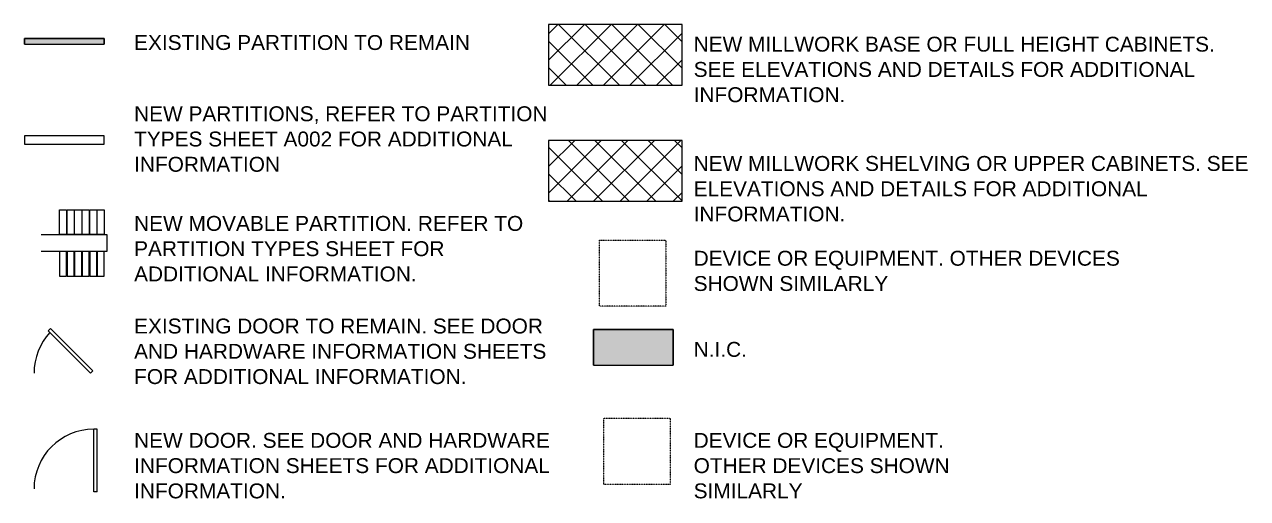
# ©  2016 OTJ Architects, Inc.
# Model space of a CAD drawing. Header units: inches. Extents: x 920 to 2661, y -647 to 1865.
# Drawn here: x 920 to 1658, y -647 to -361 of the extents above; entities that cross this region are included whole.
import ezdxf

# ---------------------------------------------------------------- set-up
doc = ezdxf.new("R2010")
doc.units = ezdxf.units.IN
doc.header["$MEASUREMENT"] = 0
doc.linetypes.add('Dash', pattern=[0.25, 0.125, -0.125])
for name, color, linetype, lineweight in [('A-DETL', 90, 'Continuous', 9), ('A-DETL-GENF', 92, 'Continuous', 9), ('A-DETL-THIN', 151, 'Continuous', 9), ('A-WALL', 113, 'Continuous', 13), ('G-ANNO-TEXT', 231, 'Continuous', 9), ('Q-SPCQ-HDLN', 91, 'Dash', 9)]:
    doc.layers.add(name, color=color, linetype=linetype, lineweight=lineweight)
doc.styles.add('Swis721 Lt BT', font='swissl.ttf', dxfattribs={"height": 9})
pattern_1 = [(45, (0, 0), (-8.01223, 8.01223), []), (135, (0, 0), (-8.01223, -8.01223), [])]

# ---------------------------------------------------------------- blocks, each defined once
blk = doc.blocks.new('Family - ___-1369240-CONSTRUCTION PLAN SYMBOLS')
at = {"layer": 'A-WALL'}
for p, q in [((968.04, -427.98), (920.04, -427.98)), ((920.04, -427.98), (920.04, -432.98)), ((920.04, -432.98), (968.04, -432.98)), ((968.04, -432.98), (968.04, -427.98))]:
    blk.add_line(p, q, dxfattribs=at)
blk = doc.blocks.new('Family - ___-3851164-CONSTRUCTION PLAN SYMBOLS')
at = {"layer": 'Q-SPCQ-HDLN'}
for p, q in [((1269.36, -638.46), (1269.36, -598.46)), ((1269.36, -598.46), (1309.36, -598.46)), ((1309.36, -598.46), (1309.36, -638.46)), ((1309.36, -638.46), (1269.36, -638.46))]:
    blk.add_line(p, q, dxfattribs=at)
blk = doc.blocks.new('Family - ___-3851187-CONSTRUCTION PLAN SYMBOLS')
at = {"layer": 'Q-SPCQ-HDLN'}
for p, q in [((1266.78, -530.84), (1266.78, -490.84)), ((1266.78, -490.84), (1306.78, -490.84)), ((1306.78, -490.84), (1306.78, -530.84)), ((1306.78, -530.84), (1266.78, -530.84))]:
    blk.add_line(p, q, dxfattribs=at)

msp = doc.modelspace()

# ---------------------------------------------------------------- hatches: boundary and pattern name
at = {"layer": 'A-DETL-GENF'}
h = msp.add_hatch(dxfattribs=at)
h.set_pattern_fill('FP_1', style=0, pattern_type=2)
h.set_pattern_definition(pattern_1)
h.paths.add_polyline_path([(1316.59, -397.41), (1316.59, -360.73), (1236.12, -360.73), (1236.12, -397.41), (1311.25, -397.41)], flags=0)
for color, points in [(7, [(967.96, -372.69), (967.96, -369.19), (919.96, -369.19), (919.96, -372.69), (920.04, -372.69)]), (9, [(1311.25, -566.4), (1311.25, -544.9), (1263.25, -544.9), (1263.25, -566.4)])]:
    msp.add_hatch(color=color, dxfattribs=at).paths.add_polyline_path(points, flags=0)
h = msp.add_hatch(dxfattribs=at)
h.set_pattern_fill('FP_1', style=0, pattern_type=2)
h.set_pattern_definition(pattern_1)
h.paths.add_polyline_path([(1316.59, -467.41), (1316.59, -430.73), (1236.12, -430.73), (1236.12, -467.41), (1311.25, -467.41)], flags=0)

# ---------------------------------------------------------------- linework, layer by layer
at = {"layer": 'A-DETL', "lineweight": 13}
for p, q in [((941.12, -472.73), (945.37, -472.73)), ((941.12, -487.61), (941.12, -472.73)), ((945.37, -472.73), (945.37, -487.61)), ((945.62, -472.73), (949.87, -472.73)), ((945.62, -487.61), (945.62, -472.73)), ((949.87, -472.73), (949.87, -487.61)), ((950.24, -472.73), (954.51, -472.73)), ((950.24, -487.61), (950.24, -472.73)), ((954.51, -472.73), (954.51, -487.61)), ((954.74, -472.73), (958.99, -472.73)), ((954.74, -487.61), (954.74, -472.73)), ((958.99, -472.73), (958.99, -487.61)), ((959.37, -472.73), (963.62, -472.73)), ((959.37, -487.61), (959.37, -472.73)), ((963.62, -472.73), (963.62, -487.61)), ((963.87, -472.73), (968.12, -472.73)), ((963.87, -487.61), (963.87, -472.73)), ((968.12, -472.73), (968.12, -487.61)), ((945.37, -487.61), (941.12, -487.61)), ((949.87, -487.61), (945.62, -487.61)), ((954.51, -487.61), (950.24, -487.61)), ((958.99, -487.61), (954.74, -487.61)), ((963.62, -487.61), (959.37, -487.61)), ((968.12, -487.61), (963.87, -487.61)), ((941.12, -497.86), (941.12, -512.73)), ((945.37, -497.86), (941.12, -497.86)), ((945.37, -512.73), (945.37, -497.86)), ((945.62, -497.86), (945.62, -512.73)), ((949.87, -497.86), (945.62, -497.86)), ((949.87, -512.73), (949.87, -497.86)), ((950.24, -497.86), (950.24, -512.73)), ((954.51, -497.86), (950.24, -497.86)), ((954.51, -512.73), (954.51, -497.86)), ((954.74, -497.86), (954.74, -512.73)), ((958.99, -497.86), (954.74, -497.86)), ((958.99, -512.73), (958.99, -497.86)), ((959.37, -497.86), (959.37, -512.73)), ((963.62, -497.86), (959.37, -497.86)), ((963.62, -512.73), (963.62, -497.86)), ((963.87, -497.86), (963.87, -512.73)), ((968.12, -497.86), (963.87, -497.86)), ((968.12, -512.73), (968.12, -497.86)), ((941.12, -512.73), (945.37, -512.73)), ((945.62, -512.73), (949.87, -512.73)), ((950.24, -512.73), (954.51, -512.73)), ((954.74, -512.73), (958.99, -512.73)), ((959.37, -512.73), (963.62, -512.73)), ((963.87, -512.73), (968.12, -512.73))]:
    msp.add_line(p, q, dxfattribs=at)
at = {"layer": 'A-DETL'}
for p, q in [((930.12, -487.61), (969.62, -487.61)), ((969.62, -487.61), (969.62, -497.86)), ((969.62, -497.86), (930.12, -497.86))]:
    msp.add_line(p, q, dxfattribs=at)
at = {"layer": 'A-DETL-THIN'}
for p, q in [((1316.59, -360.73), (1236.12, -360.73)), ((1236.12, -360.73), (1236.12, -397.41)), ((1316.59, -397.41), (1316.59, -360.73)), ((967.96, -369.19), (919.96, -369.19)), ((919.96, -369.19), (919.96, -372.69)), ((919.96, -372.69), (919.96, -369.19)), ((919.96, -369.19), (967.96, -369.19)), ((919.96, -372.69), (967.96, -372.69)), ((919.96, -372.69), (967.96, -372.69)), ((967.96, -372.69), (967.96, -369.19)), ((967.96, -369.19), (967.96, -372.69)), ((1236.12, -397.41), (1316.59, -397.41)), ((1316.59, -430.73), (1236.12, -430.73)), ((1236.12, -430.73), (1236.12, -467.41)), ((1316.59, -467.41), (1316.59, -430.73)), ((1236.12, -467.41), (1316.59, -467.41)), ((935.74, -544.24), (934.33, -545.66)), ((959.79, -571.12), (934.33, -545.66)), ((961.2, -569.71), (935.74, -544.24)), ((1311.25, -544.9), (1263.25, -544.9)), ((1263.25, -544.9), (1263.25, -566.4)), ((1263.25, -566.4), (1263.25, -544.9)), ((1263.25, -544.9), (1311.25, -544.9)), ((1311.25, -566.4), (1311.25, -544.9)), ((1311.25, -544.9), (1311.25, -566.4)), ((1263.25, -566.4), (1311.25, -566.4)), ((1263.25, -566.4), (1311.25, -566.4)), ((961.2, -569.71), (959.79, -571.12)), ((961.75, -642.76), (961.75, -605.05)), ((963.75, -605.05), (961.75, -605.05)), ((963.75, -642.76), (963.75, -605.05)), ((963.75, -642.76), (961.75, -642.76))]:
    msp.add_line(p, q, dxfattribs=at)
for centre, start in [((961.79, -571.12), 137.24721), ((961.79, -641.12), 90.06342)]:
    msp.add_arc(centre, 36.07, start, 180, dxfattribs=at)

# ---------------------------------------------------------------- block references
at = {"lineweight": 9}
for name in ['Family - ___-1369240-CONSTRUCTION PLAN SYMBOLS', 'Family - ___-3851187-CONSTRUCTION PLAN SYMBOLS', 'Family - ___-3851164-CONSTRUCTION PLAN SYMBOLS']:
    msp.add_blockref(name, (0, 0), dxfattribs=at)

# ---------------------------------------------------------------- texts
at = {"layer": 'G-ANNO-TEXT', "color": 7, "char_height": 9, "attachment_point": 1, "style": 'Swis721 Lt BT'}
for s, insert, width in [('EXISTING PARTITION TO REMAIN', (986.09, -367.14), 229.674), ('NEW MILLWORK BASE OR FULL HEIGHT CABINETS. ', (1323.58, -368.14), 367.539), ('SEE ELEVATIONS AND DETAILS FOR ADDITIONAL ', (1323.58, -383.39), 350.571), ('INFORMATION. ', (1323.58, -398.64), 110.292), ('NEW PARTITIONS, REFER TO PARTITION ', (986.09, -410.14), 286.335), ('TYPES SHEET A002 FOR ADDITIONAL ', (986.09, -425.39), 265.125), ('INFORMATION', (986.09, -440.64), 101.808), ('NEW MILLWORK SHELVING OR UPPER CABINETS. SEE ', (1323.58, -440.14), 388.749), ('ELEVATIONS AND DETAILS FOR ADDITIONAL ', (1323.58, -455.39), 318.15), ('INFORMATION.', (1323.58, -470.64), 106.05), ('NEW MOVABLE PARTITION. REFER TO ', (986.09, -476.33), 272.094), ('PARTITION TYPES SHEET FOR ', (986.09, -491.58), 215.13), ('DEVICE OR EQUIPMENT. OTHER DEVICES ', (1323.58, -497.35), 298.758), ('ADDITIONAL INFORMATION.', (986.09, -506.83), 197.253), ('SHOWN SIMILARLY', (1323.58, -512.6), 134.532), ('EXISTING DOOR TO REMAIN. SEE DOOR ', (986.09, -538.27), 288.759), ('N.I.C.', (1323.58, -552.35), 37.875), ('AND HARDWARE INFORMATION SHEETS ', (986.09, -553.52), 289.971), ('FOR ADDITIONAL INFORMATION.', (986.09, -568.77), 232.098), ('NEW DOOR. SEE DOOR AND HARDWARE ', (986.09, -607.27), 295.122), ('DEVICE OR EQUIPMENT. ', (1323.58, -607.27), 177.861), ('INFORMATION SHEETS FOR ADDITIONAL ', (986.09, -622.52), 293.001), ('OTHER DEVICES SHOWN ', (1323.58, -622.52), 181.497), ('INFORMATION.', (986.09, -637.77), 106.05), ('SIMILARLY', (1323.58, -637.77), 73.932)]:
    msp.add_mtext(s, dxfattribs=dict(at, insert=insert, width=width))

doc.saveas('drawing.dxf')
